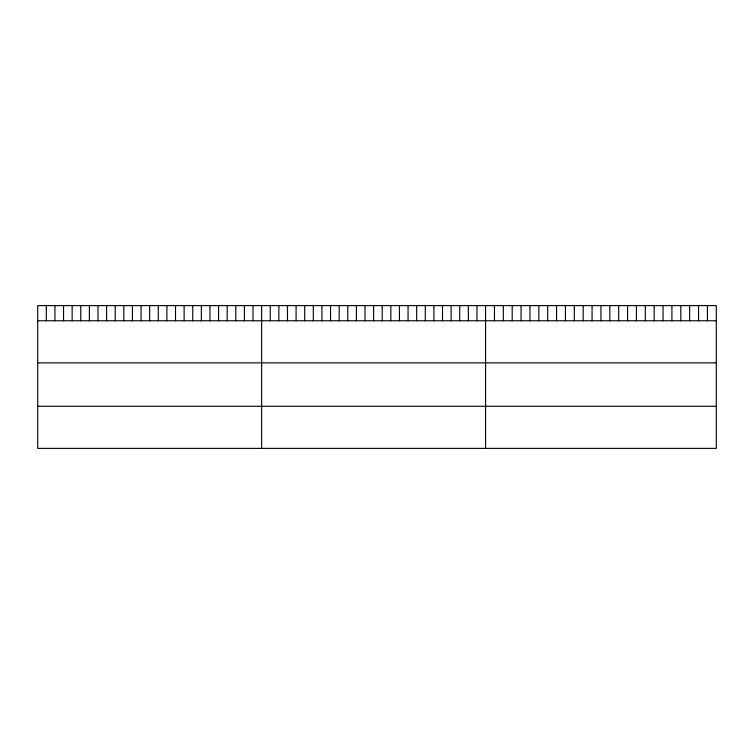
<?xml version="1.0" encoding="UTF-8"?>
<svg xmlns="http://www.w3.org/2000/svg" width="754" height="754" viewBox="0 0 754 754"><rect width="100%" height="100%" fill="white"/><g stroke="black" fill="none" stroke-linecap="round" stroke-linejoin="round"><path stroke-width="1.13" d="M716.3 320.77L716.3 448.376L37.7 448.376L37.7 305.624L716.3 305.624L716.3 320.77L37.7 320.77M37.7 362.881L716.3 362.881M37.7 406.265L716.3 406.265M707.422 305.624L707.422 320.77M698.553 305.624L698.553 320.77M689.674 305.624L689.674 320.77M680.805 305.624L680.805 320.77M671.927 305.624L671.927 320.77M663.058 305.624L663.058 320.77M654.18 305.624L654.18 320.77M645.311 305.624L645.311 320.77M636.433 305.624L636.433 320.77M627.564 305.624L627.564 320.77M618.685 305.624L618.685 320.77M609.816 305.624L609.816 320.77M600.938 305.624L600.938 320.77M592.06 305.624L592.06 320.77M583.191 305.624L583.191 320.77M574.312 305.624L574.312 320.77M565.443 305.624L565.443 320.77M556.565 305.624L556.565 320.77M547.696 305.624L547.696 320.77M538.818 305.624L538.818 320.77M529.949 305.624L529.949 320.77M521.071 305.624L521.071 320.77M512.202 305.624L512.202 320.77M503.323 305.624L503.323 320.77M494.454 305.624L494.454 320.77M485.576 305.624L485.576 448.376M476.962 305.624L476.962 320.77M468.347 305.624L468.347 320.77M459.733 305.624L459.733 320.77M451.128 305.624L451.128 320.77M442.513 305.624L442.513 320.77M433.899 305.624L433.899 320.77M425.284 305.624L425.284 320.77M416.67 305.624L416.67 320.77M408.055 305.624L408.055 320.77M399.45 305.624L399.45 320.77M390.836 305.624L390.836 320.77M382.221 305.624L382.221 320.77M373.607 305.624L373.607 320.77M364.993 305.624L364.993 320.77M356.378 305.624L356.378 320.77M347.764 305.624L347.764 320.77M339.159 305.624L339.159 320.77M330.544 305.624L330.544 320.77M321.93 305.624L321.93 320.77M313.315 305.624L313.315 320.77M304.701 305.624L304.701 320.77M296.086 305.624L296.086 320.77M287.481 305.624L287.481 320.77M278.867 305.624L278.867 320.77M270.252 305.624L270.252 320.77M261.638 305.624L261.638 448.376M253.024 305.624L253.024 320.77M244.409 305.624L244.409 320.77M235.795 305.624L235.795 320.77M227.19 305.624L227.19 320.77M218.575 305.624L218.575 320.77M209.961 305.624L209.961 320.77M201.346 305.624L201.346 320.77M192.732 305.624L192.732 320.77M184.117 305.624L184.117 320.77M175.512 305.624L175.512 320.77M166.898 305.624L166.898 320.77M158.283 305.624L158.283 320.77M149.669 305.624L149.669 320.77M141.055 305.624L141.055 320.77M132.44 305.624L132.44 320.77M123.826 305.624L123.826 320.77M115.221 305.624L115.221 320.77M106.606 305.624L106.606 320.77M97.992 305.624L97.992 320.77M89.377 305.624L89.377 320.77M80.763 305.624L80.763 320.77M72.148 305.624L72.148 320.77M63.543 305.624L63.543 320.77M54.929 305.624L54.929 320.77M46.314 305.624L46.314 320.77"/></g></svg>
